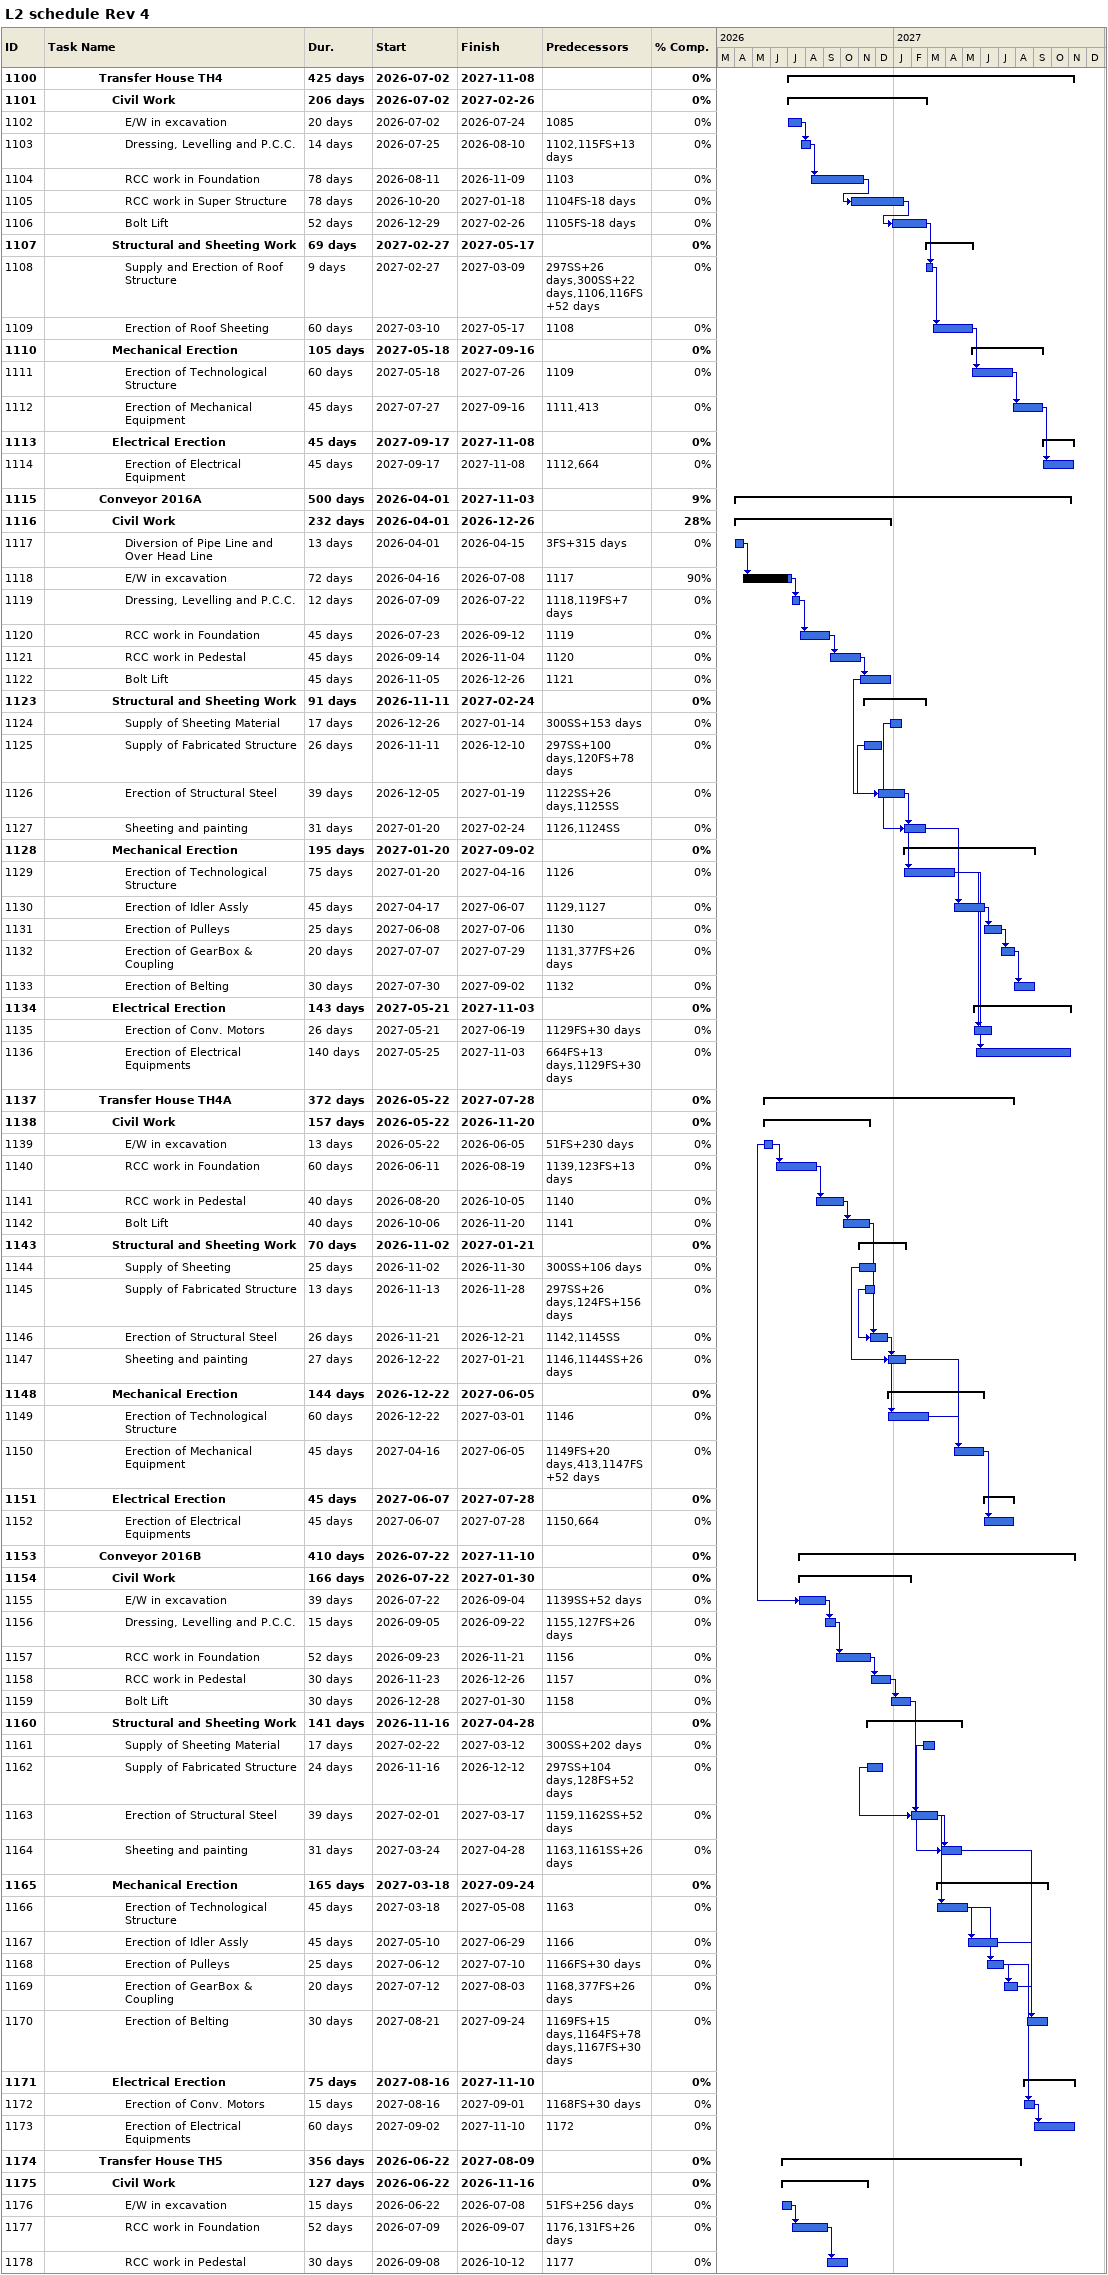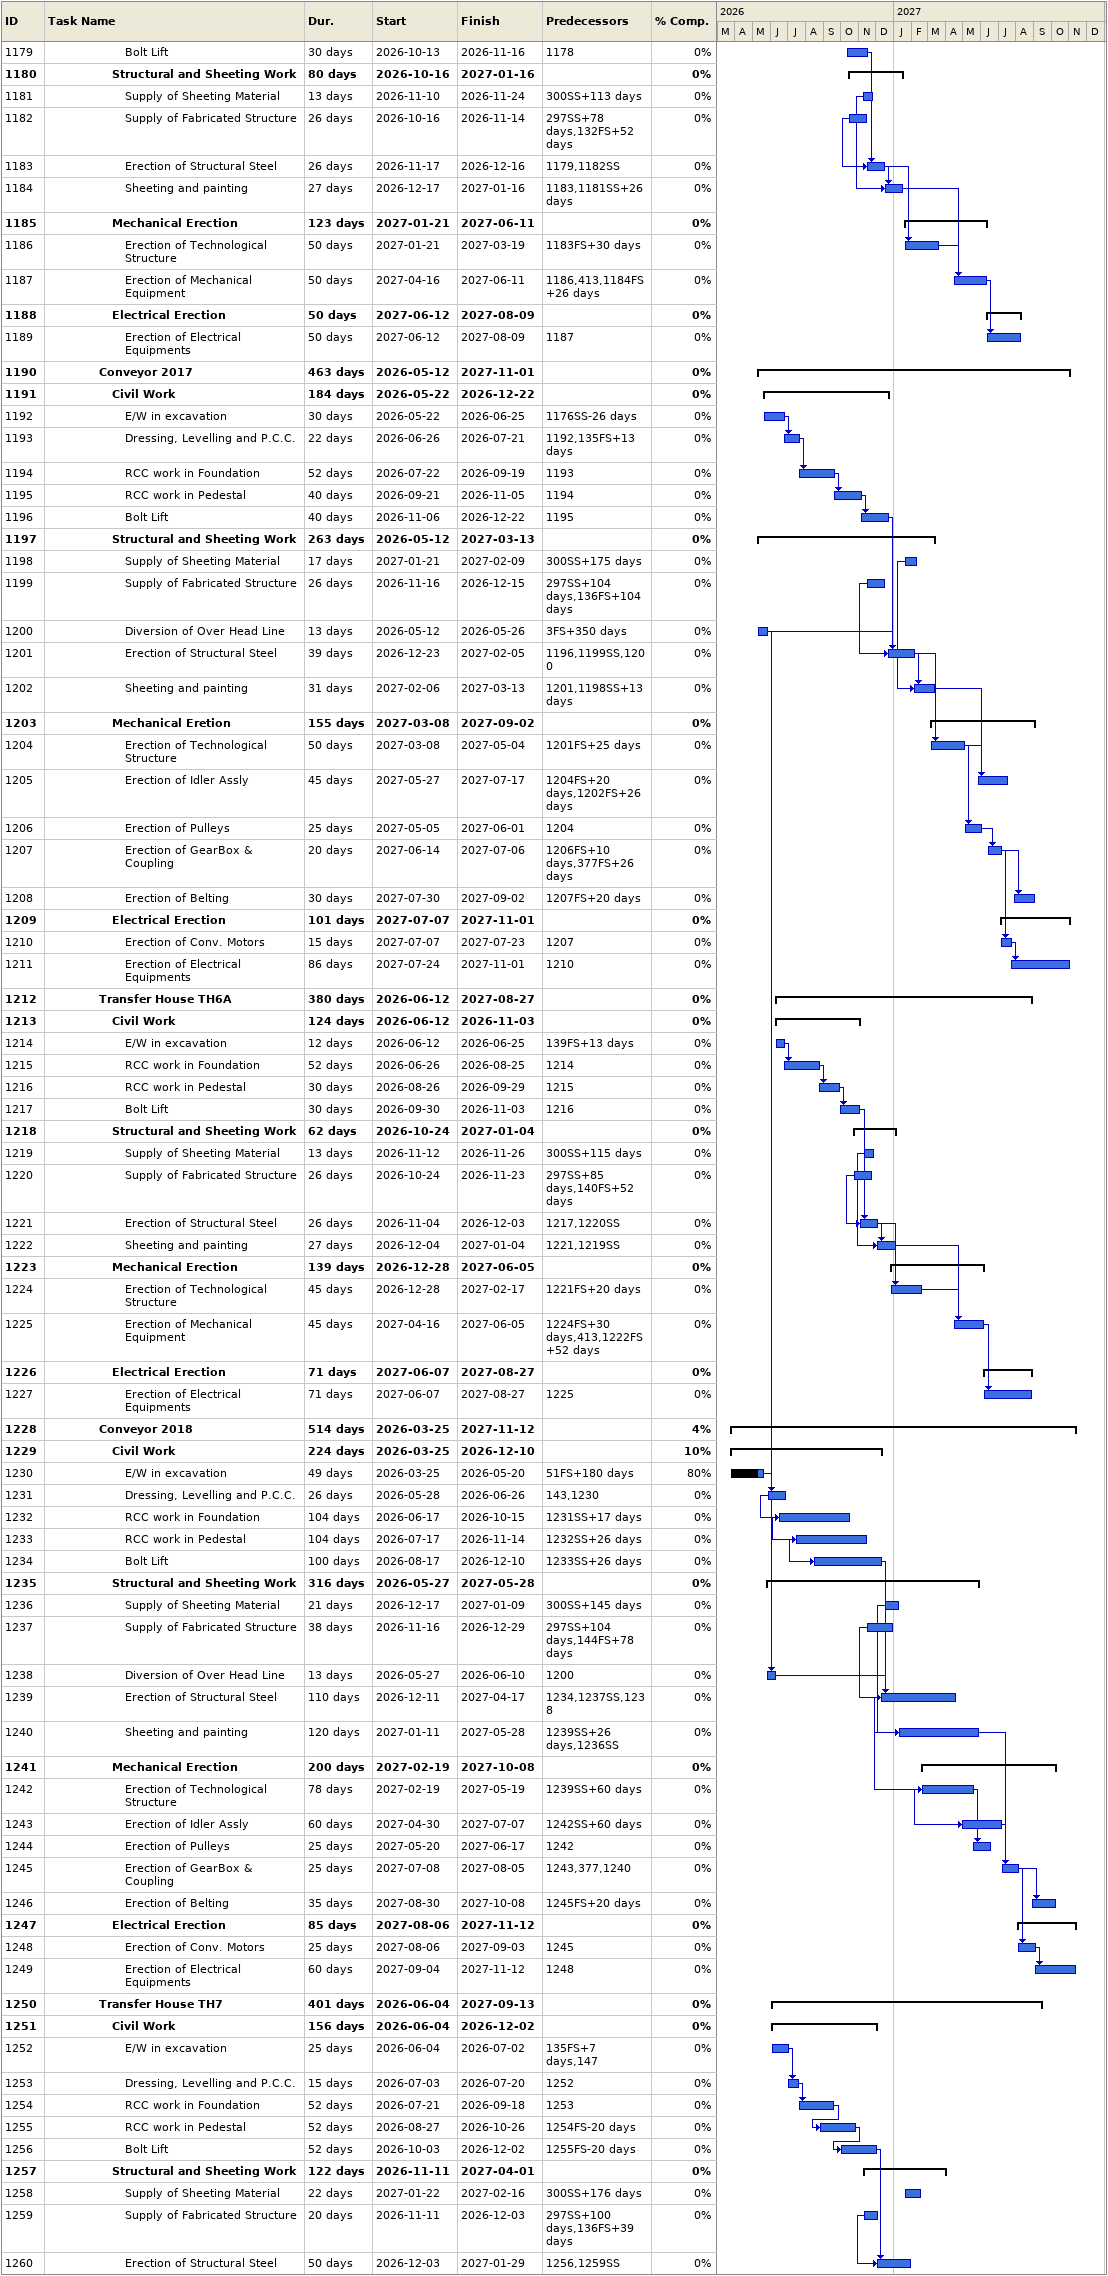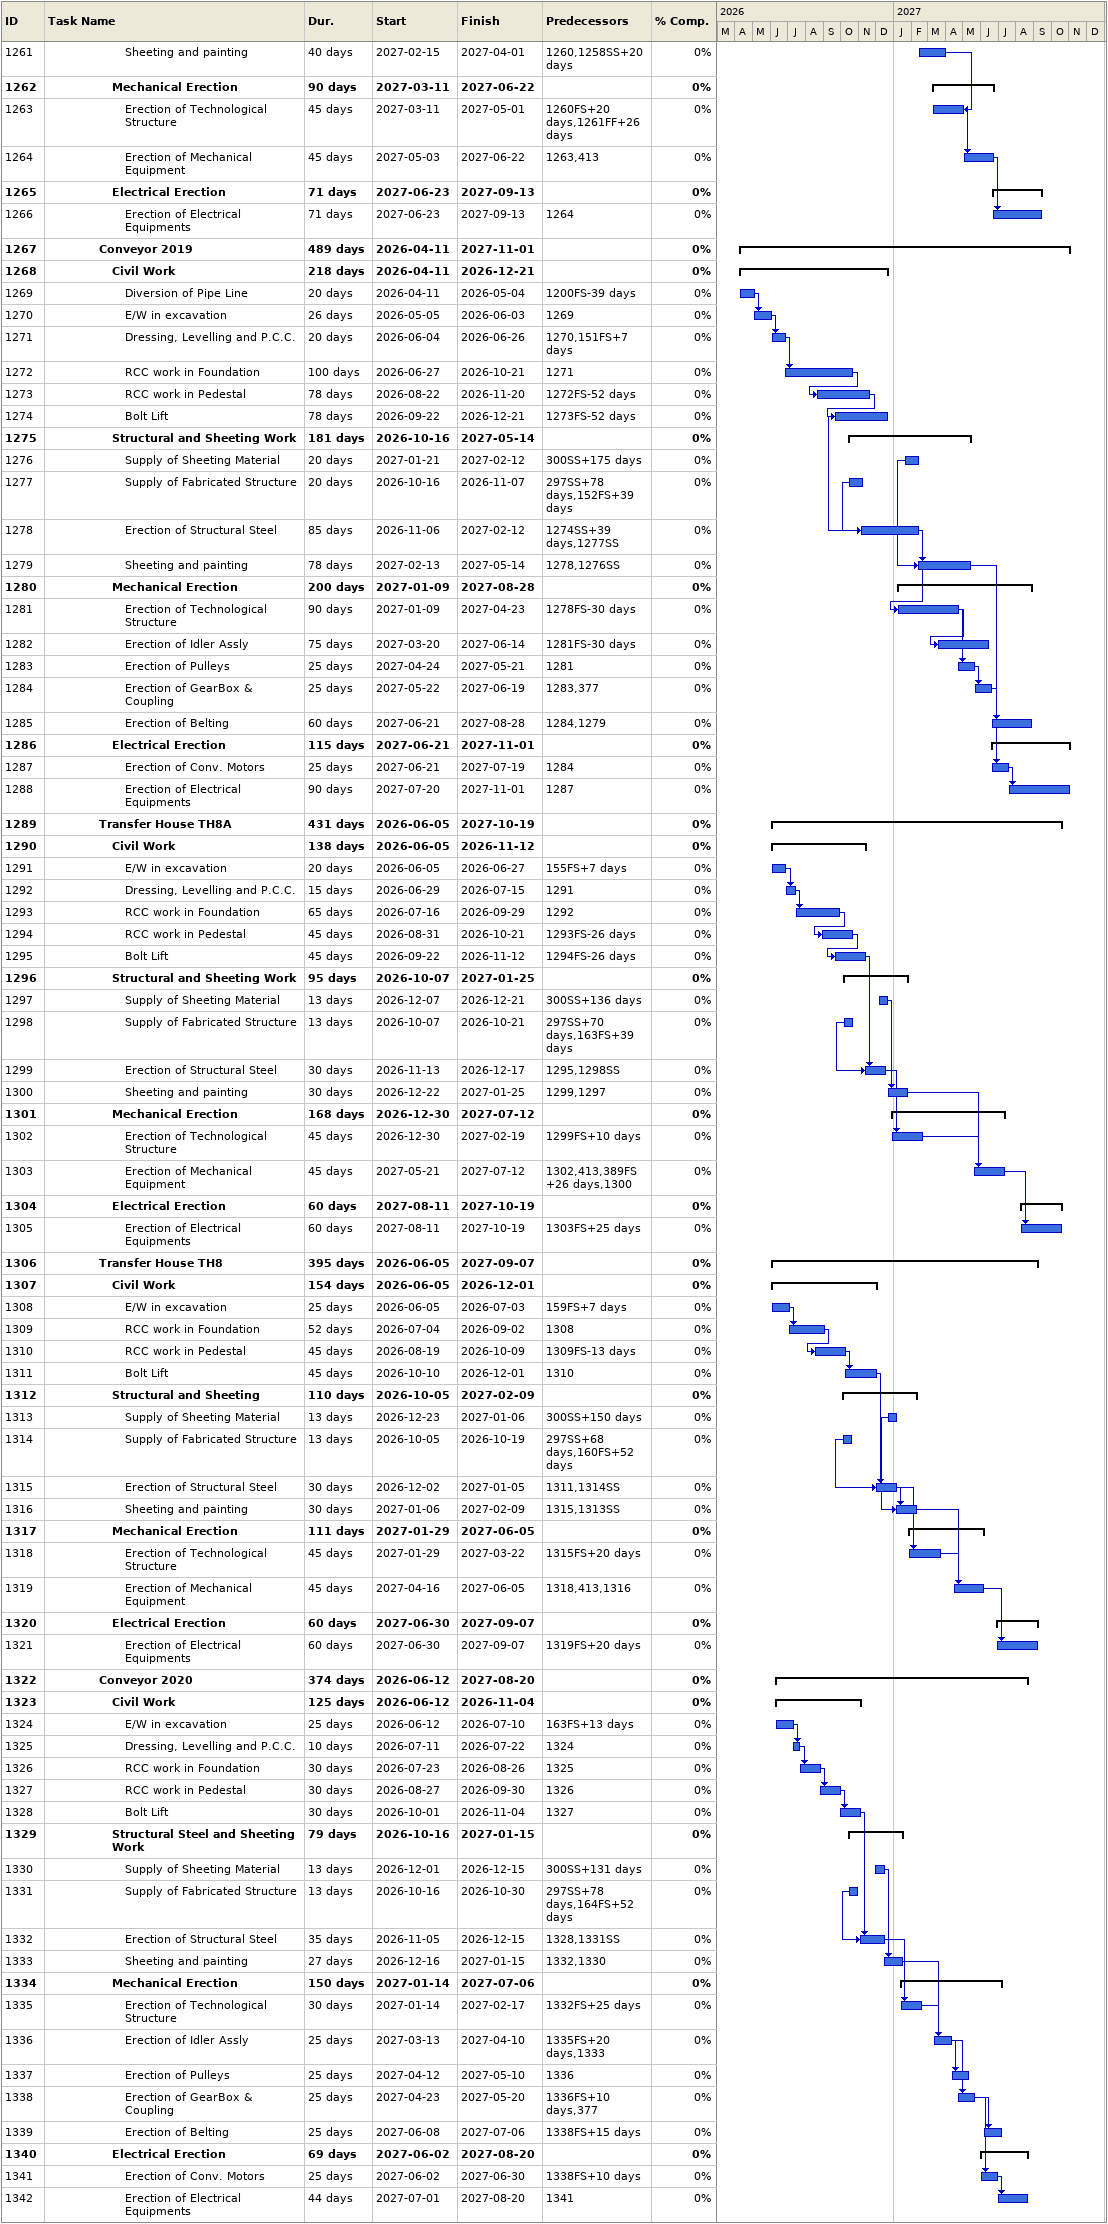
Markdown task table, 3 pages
L2 schedule Rev 4

| ID | Level | Task | Duration | Start | Finish | Predecessors | % complete |
|---|---|---|---|---|---|---|---|
| 1100 | 5 | **Transfer House TH4** | 425d | 2026-07-02 | 2027-11-08 |  | 0 |
| 1101 | 6 | **Civil Work** | 206d | 2026-07-02 | 2027-02-26 |  | 0 |
| 1102 | 7 | E/W in excavation | 20d | 2026-07-02 | 2026-07-24 | 1085 | 0 |
| 1103 | 7 | Dressing, Levelling and P.C.C. | 14d | 2026-07-25 | 2026-08-10 | 1102, 115FS+13d | 0 |
| 1104 | 7 | RCC work in Foundation | 78d | 2026-08-11 | 2026-11-09 | 1103 | 0 |
| 1105 | 7 | RCC work in Super Structure | 78d | 2026-10-20 | 2027-01-18 | 1104FS-18d | 0 |
| 1106 | 7 | Bolt Lift | 52d | 2026-12-29 | 2027-02-26 | 1105FS-18d | 0 |
| 1107 | 6 | **Structural and Sheeting Work** | 69d | 2027-02-27 | 2027-05-17 |  | 0 |
| 1108 | 7 | Supply and Erection of Roof Structure | 9d | 2027-02-27 | 2027-03-09 | 297SS+26d, 300SS+22d, 1106, 116FS+52d | 0 |
| 1109 | 7 | Erection of Roof Sheeting | 60d | 2027-03-10 | 2027-05-17 | 1108 | 0 |
| 1110 | 6 | **Mechanical Erection** | 105d | 2027-05-18 | 2027-09-16 |  | 0 |
| 1111 | 7 | Erection of Technological Structure | 60d | 2027-05-18 | 2027-07-26 | 1109 | 0 |
| 1112 | 7 | Erection of Mechanical Equipment | 45d | 2027-07-27 | 2027-09-16 | 1111, 413 | 0 |
| 1113 | 6 | **Electrical Erection** | 45d | 2027-09-17 | 2027-11-08 |  | 0 |
| 1114 | 7 | Erection of Electrical Equipment | 45d | 2027-09-17 | 2027-11-08 | 1112, 664 | 0 |
| 1115 | 5 | **Conveyor 2016A** | 500d | 2026-04-01 | 2027-11-03 |  | 9 |
| 1116 | 6 | **Civil Work** | 232d | 2026-04-01 | 2026-12-26 |  | 28 |
| 1117 | 7 | Diversion of Pipe Line and Over Head Line | 13d | 2026-04-01 | 2026-04-15 | 3FS+315d | 0 |
| 1118 | 7 | E/W in excavation | 72d | 2026-04-16 | 2026-07-08 | 1117 | 90 |
| 1119 | 7 | Dressing, Levelling and P.C.C. | 12d | 2026-07-09 | 2026-07-22 | 1118, 119FS+7d | 0 |
| 1120 | 7 | RCC work in Foundation | 45d | 2026-07-23 | 2026-09-12 | 1119 | 0 |
| 1121 | 7 | RCC work in Pedestal | 45d | 2026-09-14 | 2026-11-04 | 1120 | 0 |
| 1122 | 7 | Bolt Lift | 45d | 2026-11-05 | 2026-12-26 | 1121 | 0 |
| 1123 | 6 | **Structural and Sheeting Work** | 91d | 2026-11-11 | 2027-02-24 |  | 0 |
| 1124 | 7 | Supply of Sheeting Material | 17d | 2026-12-26 | 2027-01-14 | 300SS+153d | 0 |
| 1125 | 7 | Supply of Fabricated Structure | 26d | 2026-11-11 | 2026-12-10 | 297SS+100d, 120FS+78d | 0 |
| 1126 | 7 | Erection of Structural Steel | 39d | 2026-12-05 | 2027-01-19 | 1122SS+26d, 1125SS | 0 |
| 1127 | 7 | Sheeting and painting | 31d | 2027-01-20 | 2027-02-24 | 1126, 1124SS | 0 |
| 1128 | 6 | **Mechanical Erection** | 195d | 2027-01-20 | 2027-09-02 |  | 0 |
| 1129 | 7 | Erection of Technological Structure | 75d | 2027-01-20 | 2027-04-16 | 1126 | 0 |
| 1130 | 7 | Erection of Idler Assly | 45d | 2027-04-17 | 2027-06-07 | 1129, 1127 | 0 |
| 1131 | 7 | Erection of Pulleys | 25d | 2027-06-08 | 2027-07-06 | 1130 | 0 |
| 1132 | 7 | Erection of GearBox & Coupling | 20d | 2027-07-07 | 2027-07-29 | 1131, 377FS+26d | 0 |
| 1133 | 7 | Erection of Belting | 30d | 2027-07-30 | 2027-09-02 | 1132 | 0 |
| 1134 | 6 | **Electrical Erection** | 143d | 2027-05-21 | 2027-11-03 |  | 0 |
| 1135 | 7 | Erection of Conv. Motors | 26d | 2027-05-21 | 2027-06-19 | 1129FS+30d | 0 |
| 1136 | 7 | Erection of Electrical Equipments | 140d | 2027-05-25 | 2027-11-03 | 664FS+13d, 1129FS+30d | 0 |
| 1137 | 5 | **Transfer House TH4A** | 372d | 2026-05-22 | 2027-07-28 |  | 0 |
| 1138 | 6 | **Civil Work** | 157d | 2026-05-22 | 2026-11-20 |  | 0 |
| 1139 | 7 | E/W in excavation | 13d | 2026-05-22 | 2026-06-05 | 51FS+230d | 0 |
| 1140 | 7 | RCC work in Foundation | 60d | 2026-06-11 | 2026-08-19 | 1139, 123FS+13d | 0 |
| 1141 | 7 | RCC work in Pedestal | 40d | 2026-08-20 | 2026-10-05 | 1140 | 0 |
| 1142 | 7 | Bolt Lift | 40d | 2026-10-06 | 2026-11-20 | 1141 | 0 |
| 1143 | 6 | **Structural and Sheeting Work** | 70d | 2026-11-02 | 2027-01-21 |  | 0 |
| 1144 | 7 | Supply of Sheeting | 25d | 2026-11-02 | 2026-11-30 | 300SS+106d | 0 |
| 1145 | 7 | Supply of Fabricated Structure | 13d | 2026-11-13 | 2026-11-28 | 297SS+26d, 124FS+156d | 0 |
| 1146 | 7 | Erection of Structural Steel | 26d | 2026-11-21 | 2026-12-21 | 1142, 1145SS | 0 |
| 1147 | 7 | Sheeting and painting | 27d | 2026-12-22 | 2027-01-21 | 1146, 1144SS+26d | 0 |
| 1148 | 6 | **Mechanical Erection** | 144d | 2026-12-22 | 2027-06-05 |  | 0 |
| 1149 | 7 | Erection of Technological Structure | 60d | 2026-12-22 | 2027-03-01 | 1146 | 0 |
| 1150 | 7 | Erection of Mechanical Equipment | 45d | 2027-04-16 | 2027-06-05 | 1149FS+20d, 413, 1147FS+52d | 0 |
| 1151 | 6 | **Electrical Erection** | 45d | 2027-06-07 | 2027-07-28 |  | 0 |
| 1152 | 7 | Erection of Electrical Equipments | 45d | 2027-06-07 | 2027-07-28 | 1150, 664 | 0 |
| 1153 | 5 | **Conveyor 2016B** | 410d | 2026-07-22 | 2027-11-10 |  | 0 |
| 1154 | 6 | **Civil Work** | 166d | 2026-07-22 | 2027-01-30 |  | 0 |
| 1155 | 7 | E/W in excavation | 39d | 2026-07-22 | 2026-09-04 | 1139SS+52d | 0 |
| 1156 | 7 | Dressing, Levelling and P.C.C. | 15d | 2026-09-05 | 2026-09-22 | 1155, 127FS+26d | 0 |
| 1157 | 7 | RCC work in Foundation | 52d | 2026-09-23 | 2026-11-21 | 1156 | 0 |
| 1158 | 7 | RCC work in Pedestal | 30d | 2026-11-23 | 2026-12-26 | 1157 | 0 |
| 1159 | 7 | Bolt Lift | 30d | 2026-12-28 | 2027-01-30 | 1158 | 0 |
| 1160 | 6 | **Structural and Sheeting Work** | 141d | 2026-11-16 | 2027-04-28 |  | 0 |
| 1161 | 7 | Supply of Sheeting Material | 17d | 2027-02-22 | 2027-03-12 | 300SS+202d | 0 |
| 1162 | 7 | Supply of Fabricated Structure | 24d | 2026-11-16 | 2026-12-12 | 297SS+104d, 128FS+52d | 0 |
| 1163 | 7 | Erection of Structural Steel | 39d | 2027-02-01 | 2027-03-17 | 1159, 1162SS+52d | 0 |
| 1164 | 7 | Sheeting and painting | 31d | 2027-03-24 | 2027-04-28 | 1163, 1161SS+26d | 0 |
| 1165 | 6 | **Mechanical Erection** | 165d | 2027-03-18 | 2027-09-24 |  | 0 |
| 1166 | 7 | Erection of Technological Structure | 45d | 2027-03-18 | 2027-05-08 | 1163 | 0 |
| 1167 | 7 | Erection of Idler Assly | 45d | 2027-05-10 | 2027-06-29 | 1166 | 0 |
| 1168 | 7 | Erection of Pulleys | 25d | 2027-06-12 | 2027-07-10 | 1166FS+30d | 0 |
| 1169 | 7 | Erection of GearBox & Coupling | 20d | 2027-07-12 | 2027-08-03 | 1168, 377FS+26d | 0 |
| 1170 | 7 | Erection of Belting | 30d | 2027-08-21 | 2027-09-24 | 1169FS+15d, 1164FS+78d, 1167FS+30d | 0 |
| 1171 | 6 | **Electrical Erection** | 75d | 2027-08-16 | 2027-11-10 |  | 0 |
| 1172 | 7 | Erection of Conv. Motors | 15d | 2027-08-16 | 2027-09-01 | 1168FS+30d | 0 |
| 1173 | 7 | Erection of Electrical Equipments | 60d | 2027-09-02 | 2027-11-10 | 1172 | 0 |
| 1174 | 5 | **Transfer House TH5** | 356d | 2026-06-22 | 2027-08-09 |  | 0 |
| 1175 | 6 | **Civil Work** | 127d | 2026-06-22 | 2026-11-16 |  | 0 |
| 1176 | 7 | E/W in excavation | 15d | 2026-06-22 | 2026-07-08 | 51FS+256d | 0 |
| 1177 | 7 | RCC work in Foundation | 52d | 2026-07-09 | 2026-09-07 | 1176, 131FS+26d | 0 |
| 1178 | 7 | RCC work in Pedestal | 30d | 2026-09-08 | 2026-10-12 | 1177 | 0 |
| 1179 | 7 | Bolt Lift | 30d | 2026-10-13 | 2026-11-16 | 1178 | 0 |
| 1180 | 6 | **Structural and Sheeting Work** | 80d | 2026-10-16 | 2027-01-16 |  | 0 |
| 1181 | 7 | Supply of Sheeting Material | 13d | 2026-11-10 | 2026-11-24 | 300SS+113d | 0 |
| 1182 | 7 | Supply of Fabricated Structure | 26d | 2026-10-16 | 2026-11-14 | 297SS+78d, 132FS+52d | 0 |
| 1183 | 7 | Erection of Structural Steel | 26d | 2026-11-17 | 2026-12-16 | 1179, 1182SS | 0 |
| 1184 | 7 | Sheeting and painting | 27d | 2026-12-17 | 2027-01-16 | 1183, 1181SS+26d | 0 |
| 1185 | 6 | **Mechanical Erection** | 123d | 2027-01-21 | 2027-06-11 |  | 0 |
| 1186 | 7 | Erection of Technological Structure | 50d | 2027-01-21 | 2027-03-19 | 1183FS+30d | 0 |
| 1187 | 7 | Erection of Mechanical Equipment | 50d | 2027-04-16 | 2027-06-11 | 1186, 413, 1184FS+26d | 0 |
| 1188 | 6 | **Electrical Erection** | 50d | 2027-06-12 | 2027-08-09 |  | 0 |
| 1189 | 7 | Erection of Electrical Equipments | 50d | 2027-06-12 | 2027-08-09 | 1187 | 0 |
| 1190 | 5 | **Conveyor 2017** | 463d | 2026-05-12 | 2027-11-01 |  | 0 |
| 1191 | 6 | **Civil Work** | 184d | 2026-05-22 | 2026-12-22 |  | 0 |
| 1192 | 7 | E/W in excavation | 30d | 2026-05-22 | 2026-06-25 | 1176SS-26d | 0 |
| 1193 | 7 | Dressing, Levelling and P.C.C. | 22d | 2026-06-26 | 2026-07-21 | 1192, 135FS+13d | 0 |
| 1194 | 7 | RCC work in Foundation | 52d | 2026-07-22 | 2026-09-19 | 1193 | 0 |
| 1195 | 7 | RCC work in Pedestal | 40d | 2026-09-21 | 2026-11-05 | 1194 | 0 |
| 1196 | 7 | Bolt Lift | 40d | 2026-11-06 | 2026-12-22 | 1195 | 0 |
| 1197 | 6 | **Structural and Sheeting Work** | 263d | 2026-05-12 | 2027-03-13 |  | 0 |
| 1198 | 7 | Supply of Sheeting Material | 17d | 2027-01-21 | 2027-02-09 | 300SS+175d | 0 |
| 1199 | 7 | Supply of Fabricated Structure | 26d | 2026-11-16 | 2026-12-15 | 297SS+104d, 136FS+104d | 0 |
| 1200 | 7 | Diversion of Over Head Line | 13d | 2026-05-12 | 2026-05-26 | 3FS+350d | 0 |
| 1201 | 7 | Erection of Structural Steel | 39d | 2026-12-23 | 2027-02-05 | 1196, 1199SS, 1200 | 0 |
| 1202 | 7 | Sheeting and painting | 31d | 2027-02-06 | 2027-03-13 | 1201, 1198SS+13d | 0 |
| 1203 | 6 | **Mechanical Eretion** | 155d | 2027-03-08 | 2027-09-02 |  | 0 |
| 1204 | 7 | Erection of Technological Structure | 50d | 2027-03-08 | 2027-05-04 | 1201FS+25d | 0 |
| 1205 | 7 | Erection of Idler Assly | 45d | 2027-05-27 | 2027-07-17 | 1204FS+20d, 1202FS+26d | 0 |
| 1206 | 7 | Erection of Pulleys | 25d | 2027-05-05 | 2027-06-01 | 1204 | 0 |
| 1207 | 7 | Erection of GearBox & Coupling | 20d | 2027-06-14 | 2027-07-06 | 1206FS+10d, 377FS+26d | 0 |
| 1208 | 7 | Erection of Belting | 30d | 2027-07-30 | 2027-09-02 | 1207FS+20d | 0 |
| 1209 | 6 | **Electrical Erection** | 101d | 2027-07-07 | 2027-11-01 |  | 0 |
| 1210 | 7 | Erection of Conv. Motors | 15d | 2027-07-07 | 2027-07-23 | 1207 | 0 |
| 1211 | 7 | Erection of Electrical Equipments | 86d | 2027-07-24 | 2027-11-01 | 1210 | 0 |
| 1212 | 5 | **Transfer House TH6A** | 380d | 2026-06-12 | 2027-08-27 |  | 0 |
| 1213 | 6 | **Civil Work** | 124d | 2026-06-12 | 2026-11-03 |  | 0 |
| 1214 | 7 | E/W in excavation | 12d | 2026-06-12 | 2026-06-25 | 139FS+13d | 0 |
| 1215 | 7 | RCC work in Foundation | 52d | 2026-06-26 | 2026-08-25 | 1214 | 0 |
| 1216 | 7 | RCC work in Pedestal | 30d | 2026-08-26 | 2026-09-29 | 1215 | 0 |
| 1217 | 7 | Bolt Lift | 30d | 2026-09-30 | 2026-11-03 | 1216 | 0 |
| 1218 | 6 | **Structural and Sheeting Work** | 62d | 2026-10-24 | 2027-01-04 |  | 0 |
| 1219 | 7 | Supply of Sheeting Material | 13d | 2026-11-12 | 2026-11-26 | 300SS+115d | 0 |
| 1220 | 7 | Supply of Fabricated Structure | 26d | 2026-10-24 | 2026-11-23 | 297SS+85d, 140FS+52d | 0 |
| 1221 | 7 | Erection of Structural Steel | 26d | 2026-11-04 | 2026-12-03 | 1217, 1220SS | 0 |
| 1222 | 7 | Sheeting and painting | 27d | 2026-12-04 | 2027-01-04 | 1221, 1219SS | 0 |
| 1223 | 6 | **Mechanical Erection** | 139d | 2026-12-28 | 2027-06-05 |  | 0 |
| 1224 | 7 | Erection of Technological Structure | 45d | 2026-12-28 | 2027-02-17 | 1221FS+20d | 0 |
| 1225 | 7 | Erection of Mechanical Equipment | 45d | 2027-04-16 | 2027-06-05 | 1224FS+30d, 413, 1222FS+52d | 0 |
| 1226 | 6 | **Electrical Erection** | 71d | 2027-06-07 | 2027-08-27 |  | 0 |
| 1227 | 7 | Erection of Electrical Equipments | 71d | 2027-06-07 | 2027-08-27 | 1225 | 0 |
| 1228 | 5 | **Conveyor 2018** | 514d | 2026-03-25 | 2027-11-12 |  | 4 |
| 1229 | 6 | **Civil Work** | 224d | 2026-03-25 | 2026-12-10 |  | 10 |
| 1230 | 7 | E/W in excavation | 49d | 2026-03-25 | 2026-05-20 | 51FS+180d | 80 |
| 1231 | 7 | Dressing, Levelling and P.C.C. | 26d | 2026-05-28 | 2026-06-26 | 143, 1230 | 0 |
| 1232 | 7 | RCC work in Foundation | 104d | 2026-06-17 | 2026-10-15 | 1231SS+17d | 0 |
| 1233 | 7 | RCC work in Pedestal | 104d | 2026-07-17 | 2026-11-14 | 1232SS+26d | 0 |
| 1234 | 7 | Bolt Lift | 100d | 2026-08-17 | 2026-12-10 | 1233SS+26d | 0 |
| 1235 | 6 | **Structural and Sheeting Work** | 316d | 2026-05-27 | 2027-05-28 |  | 0 |
| 1236 | 7 | Supply of Sheeting Material | 21d | 2026-12-17 | 2027-01-09 | 300SS+145d | 0 |
| 1237 | 7 | Supply of Fabricated Structure | 38d | 2026-11-16 | 2026-12-29 | 297SS+104d, 144FS+78d | 0 |
| 1238 | 7 | Diversion of Over Head Line | 13d | 2026-05-27 | 2026-06-10 | 1200 | 0 |
| 1239 | 7 | Erection of Structural Steel | 110d | 2026-12-11 | 2027-04-17 | 1234, 1237SS, 1238 | 0 |
| 1240 | 7 | Sheeting and painting | 120d | 2027-01-11 | 2027-05-28 | 1239SS+26d, 1236SS | 0 |
| 1241 | 6 | **Mechanical Erection** | 200d | 2027-02-19 | 2027-10-08 |  | 0 |
| 1242 | 7 | Erection of Technological Structure | 78d | 2027-02-19 | 2027-05-19 | 1239SS+60d | 0 |
| 1243 | 7 | Erection of Idler Assly | 60d | 2027-04-30 | 2027-07-07 | 1242SS+60d | 0 |
| 1244 | 7 | Erection of Pulleys | 25d | 2027-05-20 | 2027-06-17 | 1242 | 0 |
| 1245 | 7 | Erection of GearBox & Coupling | 25d | 2027-07-08 | 2027-08-05 | 1243, 377, 1240 | 0 |
| 1246 | 7 | Erection of Belting | 35d | 2027-08-30 | 2027-10-08 | 1245FS+20d | 0 |
| 1247 | 6 | **Electrical Erection** | 85d | 2027-08-06 | 2027-11-12 |  | 0 |
| 1248 | 7 | Erection of Conv. Motors | 25d | 2027-08-06 | 2027-09-03 | 1245 | 0 |
| 1249 | 7 | Erection of Electrical Equipments | 60d | 2027-09-04 | 2027-11-12 | 1248 | 0 |
| 1250 | 5 | **Transfer House TH7** | 401d | 2026-06-04 | 2027-09-13 |  | 0 |
| 1251 | 6 | **Civil Work** | 156d | 2026-06-04 | 2026-12-02 |  | 0 |
| 1252 | 7 | E/W in excavation | 25d | 2026-06-04 | 2026-07-02 | 135FS+7d, 147 | 0 |
| 1253 | 7 | Dressing, Levelling and P.C.C. | 15d | 2026-07-03 | 2026-07-20 | 1252 | 0 |
| 1254 | 7 | RCC work in Foundation | 52d | 2026-07-21 | 2026-09-18 | 1253 | 0 |
| 1255 | 7 | RCC work in Pedestal | 52d | 2026-08-27 | 2026-10-26 | 1254FS-20d | 0 |
| 1256 | 7 | Bolt Lift | 52d | 2026-10-03 | 2026-12-02 | 1255FS-20d | 0 |
| 1257 | 6 | **Structural and Sheeting Work** | 122d | 2026-11-11 | 2027-04-01 |  | 0 |
| 1258 | 7 | Supply of Sheeting Material | 22d | 2027-01-22 | 2027-02-16 | 300SS+176d | 0 |
| 1259 | 7 | Supply of Fabricated Structure | 20d | 2026-11-11 | 2026-12-03 | 297SS+100d, 136FS+39d | 0 |
| 1260 | 7 | Erection of Structural Steel | 50d | 2026-12-03 | 2027-01-29 | 1256, 1259SS | 0 |
| 1261 | 7 | Sheeting and painting | 40d | 2027-02-15 | 2027-04-01 | 1260, 1258SS+20d | 0 |
| 1262 | 6 | **Mechanical Erection** | 90d | 2027-03-11 | 2027-06-22 |  | 0 |
| 1263 | 7 | Erection of Technological Structure | 45d | 2027-03-11 | 2027-05-01 | 1260FS+20d, 1261FF+26d | 0 |
| 1264 | 7 | Erection of Mechanical Equipment | 45d | 2027-05-03 | 2027-06-22 | 1263, 413 | 0 |
| 1265 | 6 | **Electrical Erection** | 71d | 2027-06-23 | 2027-09-13 |  | 0 |
| 1266 | 7 | Erection of Electrical Equipments | 71d | 2027-06-23 | 2027-09-13 | 1264 | 0 |
| 1267 | 5 | **Conveyor 2019** | 489d | 2026-04-11 | 2027-11-01 |  | 0 |
| 1268 | 6 | **Civil Work** | 218d | 2026-04-11 | 2026-12-21 |  | 0 |
| 1269 | 7 | Diversion of Pipe Line | 20d | 2026-04-11 | 2026-05-04 | 1200FS-39d | 0 |
| 1270 | 7 | E/W in excavation | 26d | 2026-05-05 | 2026-06-03 | 1269 | 0 |
| 1271 | 7 | Dressing, Levelling and P.C.C. | 20d | 2026-06-04 | 2026-06-26 | 1270, 151FS+7d | 0 |
| 1272 | 7 | RCC work in Foundation | 100d | 2026-06-27 | 2026-10-21 | 1271 | 0 |
| 1273 | 7 | RCC work in Pedestal | 78d | 2026-08-22 | 2026-11-20 | 1272FS-52d | 0 |
| 1274 | 7 | Bolt Lift | 78d | 2026-09-22 | 2026-12-21 | 1273FS-52d | 0 |
| 1275 | 6 | **Structural and Sheeting Work** | 181d | 2026-10-16 | 2027-05-14 |  | 0 |
| 1276 | 7 | Supply of Sheeting Material | 20d | 2027-01-21 | 2027-02-12 | 300SS+175d | 0 |
| 1277 | 7 | Supply of Fabricated Structure | 20d | 2026-10-16 | 2026-11-07 | 297SS+78d, 152FS+39d | 0 |
| 1278 | 7 | Erection of Structural Steel | 85d | 2026-11-06 | 2027-02-12 | 1274SS+39d, 1277SS | 0 |
| 1279 | 7 | Sheeting and painting | 78d | 2027-02-13 | 2027-05-14 | 1278, 1276SS | 0 |
| 1280 | 6 | **Mechanical Erection** | 200d | 2027-01-09 | 2027-08-28 |  | 0 |
| 1281 | 7 | Erection of Technological Structure | 90d | 2027-01-09 | 2027-04-23 | 1278FS-30d | 0 |
| 1282 | 7 | Erection of Idler Assly | 75d | 2027-03-20 | 2027-06-14 | 1281FS-30d | 0 |
| 1283 | 7 | Erection of Pulleys | 25d | 2027-04-24 | 2027-05-21 | 1281 | 0 |
| 1284 | 7 | Erection of GearBox & Coupling | 25d | 2027-05-22 | 2027-06-19 | 1283, 377 | 0 |
| 1285 | 7 | Erection of Belting | 60d | 2027-06-21 | 2027-08-28 | 1284, 1279 | 0 |
| 1286 | 6 | **Electrical Erection** | 115d | 2027-06-21 | 2027-11-01 |  | 0 |
| 1287 | 7 | Erection of Conv. Motors | 25d | 2027-06-21 | 2027-07-19 | 1284 | 0 |
| 1288 | 7 | Erection of Electrical Equipments | 90d | 2027-07-20 | 2027-11-01 | 1287 | 0 |
| 1289 | 5 | **Transfer House TH8A** | 431d | 2026-06-05 | 2027-10-19 |  | 0 |
| 1290 | 6 | **Civil Work** | 138d | 2026-06-05 | 2026-11-12 |  | 0 |
| 1291 | 7 | E/W in excavation | 20d | 2026-06-05 | 2026-06-27 | 155FS+7d | 0 |
| 1292 | 7 | Dressing, Levelling and P.C.C. | 15d | 2026-06-29 | 2026-07-15 | 1291 | 0 |
| 1293 | 7 | RCC work in Foundation | 65d | 2026-07-16 | 2026-09-29 | 1292 | 0 |
| 1294 | 7 | RCC work in Pedestal | 45d | 2026-08-31 | 2026-10-21 | 1293FS-26d | 0 |
| 1295 | 7 | Bolt Lift | 45d | 2026-09-22 | 2026-11-12 | 1294FS-26d | 0 |
| 1296 | 6 | **Structural and Sheeting Work** | 95d | 2026-10-07 | 2027-01-25 |  | 0 |
| 1297 | 7 | Supply of Sheeting Material | 13d | 2026-12-07 | 2026-12-21 | 300SS+136d | 0 |
| 1298 | 7 | Supply of Fabricated Structure | 13d | 2026-10-07 | 2026-10-21 | 297SS+70d, 163FS+39d | 0 |
| 1299 | 7 | Erection of Structural Steel | 30d | 2026-11-13 | 2026-12-17 | 1295, 1298SS | 0 |
| 1300 | 7 | Sheeting and painting | 30d | 2026-12-22 | 2027-01-25 | 1299, 1297 | 0 |
| 1301 | 6 | **Mechanical Erection** | 168d | 2026-12-30 | 2027-07-12 |  | 0 |
| 1302 | 7 | Erection of Technological Structure | 45d | 2026-12-30 | 2027-02-19 | 1299FS+10d | 0 |
| 1303 | 7 | Erection of Mechanical Equipment | 45d | 2027-05-21 | 2027-07-12 | 1302, 413, 389FS+26d, 1300 | 0 |
| 1304 | 6 | **Electrical Erection** | 60d | 2027-08-11 | 2027-10-19 |  | 0 |
| 1305 | 7 | Erection of Electrical Equipments | 60d | 2027-08-11 | 2027-10-19 | 1303FS+25d | 0 |
| 1306 | 5 | **Transfer House TH8** | 395d | 2026-06-05 | 2027-09-07 |  | 0 |
| 1307 | 6 | **Civil Work** | 154d | 2026-06-05 | 2026-12-01 |  | 0 |
| 1308 | 7 | E/W in excavation | 25d | 2026-06-05 | 2026-07-03 | 159FS+7d | 0 |
| 1309 | 7 | RCC work in Foundation | 52d | 2026-07-04 | 2026-09-02 | 1308 | 0 |
| 1310 | 7 | RCC work in Pedestal | 45d | 2026-08-19 | 2026-10-09 | 1309FS-13d | 0 |
| 1311 | 7 | Bolt Lift | 45d | 2026-10-10 | 2026-12-01 | 1310 | 0 |
| 1312 | 6 | **Structural and Sheeting** | 110d | 2026-10-05 | 2027-02-09 |  | 0 |
| 1313 | 7 | Supply of Sheeting Material | 13d | 2026-12-23 | 2027-01-06 | 300SS+150d | 0 |
| 1314 | 7 | Supply of Fabricated Structure | 13d | 2026-10-05 | 2026-10-19 | 297SS+68d, 160FS+52d | 0 |
| 1315 | 7 | Erection of Structural Steel | 30d | 2026-12-02 | 2027-01-05 | 1311, 1314SS | 0 |
| 1316 | 7 | Sheeting and painting | 30d | 2027-01-06 | 2027-02-09 | 1315, 1313SS | 0 |
| 1317 | 6 | **Mechanical Erection** | 111d | 2027-01-29 | 2027-06-05 |  | 0 |
| 1318 | 7 | Erection of Technological Structure | 45d | 2027-01-29 | 2027-03-22 | 1315FS+20d | 0 |
| 1319 | 7 | Erection of Mechanical Equipment | 45d | 2027-04-16 | 2027-06-05 | 1318, 413, 1316 | 0 |
| 1320 | 6 | **Electrical Erection** | 60d | 2027-06-30 | 2027-09-07 |  | 0 |
| 1321 | 7 | Erection of Electrical Equipments | 60d | 2027-06-30 | 2027-09-07 | 1319FS+20d | 0 |
| 1322 | 5 | **Conveyor 2020** | 374d | 2026-06-12 | 2027-08-20 |  | 0 |
| 1323 | 6 | **Civil Work** | 125d | 2026-06-12 | 2026-11-04 |  | 0 |
| 1324 | 7 | E/W in excavation | 25d | 2026-06-12 | 2026-07-10 | 163FS+13d | 0 |
| 1325 | 7 | Dressing, Levelling and P.C.C. | 10d | 2026-07-11 | 2026-07-22 | 1324 | 0 |
| 1326 | 7 | RCC work in Foundation | 30d | 2026-07-23 | 2026-08-26 | 1325 | 0 |
| 1327 | 7 | RCC work in Pedestal | 30d | 2026-08-27 | 2026-09-30 | 1326 | 0 |
| 1328 | 7 | Bolt Lift | 30d | 2026-10-01 | 2026-11-04 | 1327 | 0 |
| 1329 | 6 | **Structural Steel and Sheeting Work** | 79d | 2026-10-16 | 2027-01-15 |  | 0 |
| 1330 | 7 | Supply of Sheeting Material | 13d | 2026-12-01 | 2026-12-15 | 300SS+131d | 0 |
| 1331 | 7 | Supply of Fabricated Structure | 13d | 2026-10-16 | 2026-10-30 | 297SS+78d, 164FS+52d | 0 |
| 1332 | 7 | Erection of Structural Steel | 35d | 2026-11-05 | 2026-12-15 | 1328, 1331SS | 0 |
| 1333 | 7 | Sheeting and painting | 27d | 2026-12-16 | 2027-01-15 | 1332, 1330 | 0 |
| 1334 | 6 | **Mechanical Erection** | 150d | 2027-01-14 | 2027-07-06 |  | 0 |
| 1335 | 7 | Erection of Technological Structure | 30d | 2027-01-14 | 2027-02-17 | 1332FS+25d | 0 |
| 1336 | 7 | Erection of Idler Assly | 25d | 2027-03-13 | 2027-04-10 | 1335FS+20d, 1333 | 0 |
| 1337 | 7 | Erection of Pulleys | 25d | 2027-04-12 | 2027-05-10 | 1336 | 0 |
| 1338 | 7 | Erection of GearBox & Coupling | 25d | 2027-04-23 | 2027-05-20 | 1336FS+10d, 377 | 0 |
| 1339 | 7 | Erection of Belting | 25d | 2027-06-08 | 2027-07-06 | 1338FS+15d | 0 |
| 1340 | 6 | **Electrical Erection** | 69d | 2027-06-02 | 2027-08-20 |  | 0 |
| 1341 | 7 | Erection of Conv. Motors | 25d | 2027-06-02 | 2027-06-30 | 1338FS+10d | 0 |
| 1342 | 7 | Erection of Electrical Equipments | 44d | 2027-07-01 | 2027-08-20 | 1341 | 0 |
